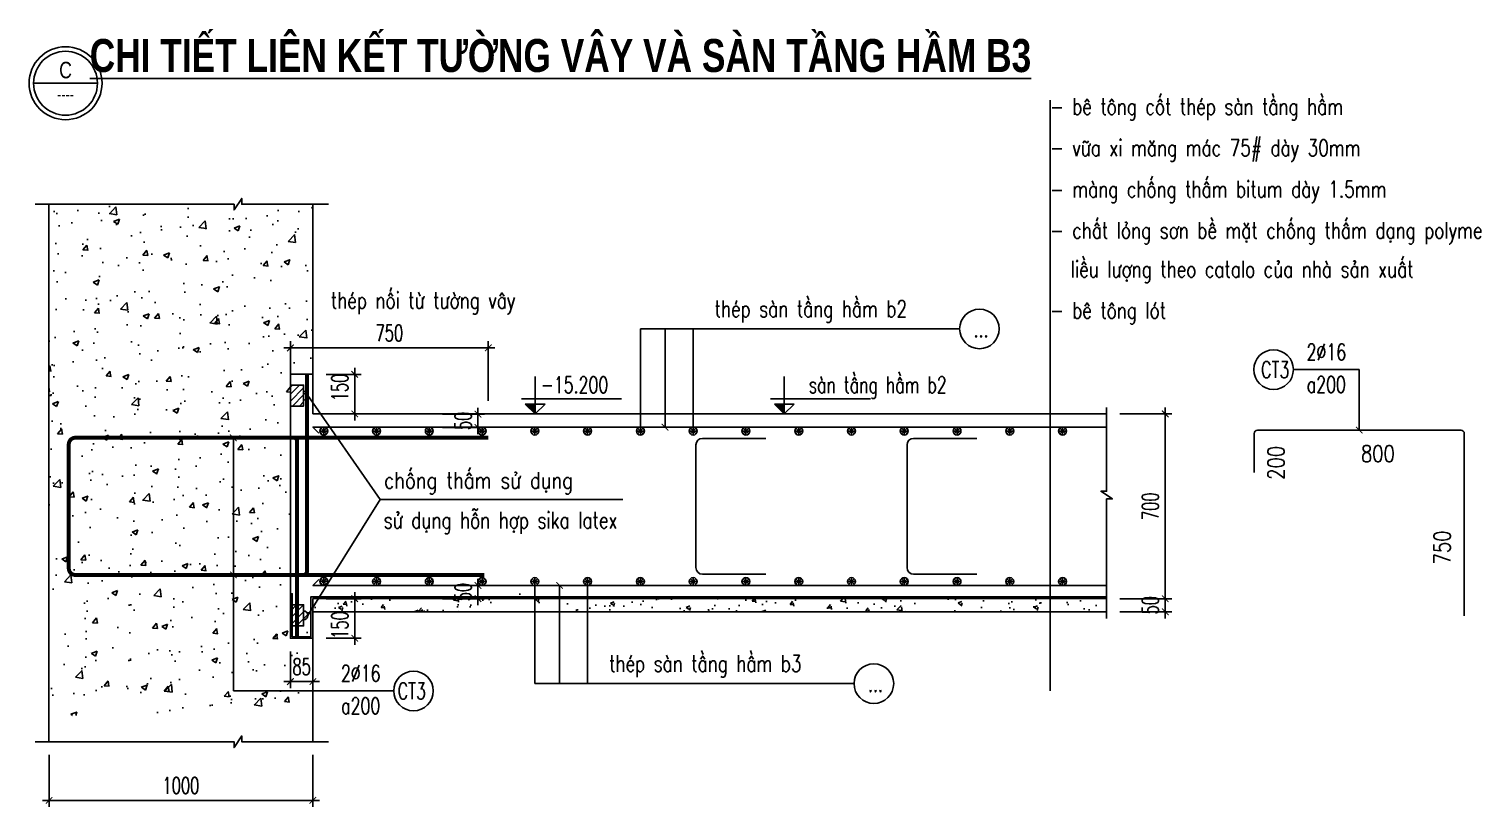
# Model space of a CAD drawing. Header units: millimetres. Extents: x -143570 to 58447, y -1448440 to -1202244.
# Drawn here: x -88778 to -66767, y -1424489 to -1412698 of the extents above; entities that cross this region are included whole.
import ezdxf
from ezdxf.enums import TextEntityAlignment as Align

# ---------------------------------------------------------------- set-up
doc = ezdxf.new("R2010")
doc.units = ezdxf.units.MM
doc.header["$LTSCALE"] = 30
doc.header["$PDMODE"] = 3
doc.layers.get('0').update_dxf_attribs({"lineweight": 9})
doc.layers.get('Defpoints').update_dxf_attribs({"lineweight": 9})
for name, color, linetype in [('ccu11-Chidan', 9, 'Continuous'), ('ccu11-Cotthep', 9, 'Continuous'), ('ccu11-Dim', 8, 'Continuous'), ('ccu11-Hatch', 8, 'Continuous'), ('ccu11-Manh', 8, 'Continuous'), ('ccu11-Text', 31, 'Continuous'), ('ccu11-Thay', 7, 'Continuous'), ('ccu11-Thep', 4, 'Continuous'), ('ccu11-Water Proofing', 6, 'Continuous')]:
    doc.layers.add(name, color=color, linetype=linetype)
doc.styles.add('ccu11-dim', font='vnsimli.shx', dxfattribs={"width": 0.65, "bigfont": 'bigfont.shx'})
doc.styles.add('ccu11-VnAvantH', font='')
doc.styles.add('ccu11-VnAvH-B', font='')
doc.styles.add('ccu11-vnsimli', font='vnsimli.shx', dxfattribs={"width": 0.8, "bigfont": 'vns.shx'})
doc.styles.add('ccu11-vnsimple', font='vnsimple.shx', dxfattribs={"bigfont": 'bigfont.shx'})
doc.styles.add('ccu11_simli', font='vnsimli.shx', dxfattribs={"width": 0.8})
doc.styles.add('VNTIMEH', font='vnsimli.shx', dxfattribs={"width": 0.8, "bigfont": 'bigfont.shx'})
doc.styles.get('ccu11-VnAvantH').set_extended_font_data('.VnAvantH')
doc.styles.get('ccu11-VnAvH-B').set_extended_font_data('.VnAvantH', bold=True)
doc.dimstyles.new('ccu11-100', dxfattribs={"dimscale": 100, "dimtxt": 2.5, "dimasz": 1, "dimexe": 1, "dimexo": 2, "dimgap": 1, "dimtad": 1, "dimdec": 0, "dimdsep": 46, "dimtxsty": 'ccu11-dim', "dimblk": 'ARCHTICK', "dimcen": -1, "dimdle": 1, "dimclrd": 256, "dimclre": 256, "dimclrt": 3, "dimadec": 0, "dimazin": 2, "dimtfac": 0.1, "dimtdec": 0, "dimtmove": 0, "dimatfit": 1, "dimldrblk": 'ARCHTICK', "dimfxl": 1, "dimtvp": 0.833333, "dimtolj": 1, "dimtzin": 12, "dimarcsym": 0})
doc.dimstyles.new('ccu11-100x4', dxfattribs={"dimscale": 100, "dimtxt": 2.5, "dimasz": 1, "dimexe": 1, "dimexo": 2, "dimgap": 1, "dimtad": 1, "dimdec": 0, "dimlfac": 0.25, "dimdsep": 46, "dimtxsty": 'ccu11-dim', "dimblk": 'ARCHTICK', "dimcen": -1, "dimdle": 1, "dimclrd": 256, "dimclre": 256, "dimclrt": 3, "dimadec": 0, "dimazin": 2, "dimtfac": 0.1, "dimtdec": 0, "dimtmove": 0, "dimatfit": 1, "dimldrblk": 'ARCHTICK', "dimfxl": 1, "dimtvp": 0.833333, "dimtolj": 1, "dimtzin": 12, "dimarcsym": 0})

# ---------------------------------------------------------------- blocks, each defined once
blk = doc.blocks.new('SHD')
at = {"layer": 'ccu11-Cotthep'}
blk.add_circle((300, 0), 300, dxfattribs=at)
at = {"layer": 'ccu11-Cotthep', "color": 31, "style": 'ccu11_simli', "width": 0.8}
blk.add_attdef('DK', text='', height=250, dxfattribs=at).set_placement((-101, 65), align=Align.BOTTOM_RIGHT)
blk.add_attdef('KH', text='', height=250, dxfattribs=at).set_placement((300, 0), align=Align.MIDDLE)
blk.add_attdef('KC', text='', height=250, dxfattribs=at).set_placement((-101, -142), align=Align.TOP_RIGHT)
blk = doc.blocks.new('ccu11_block_thep')
at = {"layer": 'ccu11-Thep', "color": 3}
for p, q in [((-0.4, 0), (0.4, 0)), ((-0.28, 0.28), (0.28, -0.28)), ((0.28, 0.28), (-0.28, -0.28)), ((0, 0.4), (0, -0.4))]:
    blk.add_line(p, q, dxfattribs=at)
at = {"layer": 'ccu11-Thep', "color": 1, "const_width": 0.0667}
blk.add_lwpolyline([(-0.4, 0, 1), (0.4, 0, 1), (-0.4, 0, 1)], format="xyb", dxfattribs=at)
at = {"layer": 'ccu11-Thep', "color": 1}
blk.add_circle((0, 0), 0.4, dxfattribs=at)
blk = doc.blocks.new('_ARCHTICK')
at = {"color": 0, "linetype": 'ByBlock', "const_width": 0.15}
blk.add_lwpolyline([(-0.5, -0.5), (0.5, 0.5)], dxfattribs=at)
blk = doc.blocks.new('*D967')
at = {"layer": 'ccu11-Dim', "lineweight": -2, "transparency": 16777216}
for p, q in [((-84815, -1422132), (-84815, -1422688)), ((-84475, -1422132), (-84475, -1422688)), ((-84815, -1422588), (-84915, -1422588)), ((-84815, -1422588), (-84475, -1422588)), ((-84475, -1422588), (-84375, -1422588))]:
    blk.add_line(p, q, dxfattribs=at)
at = {"layer": 'Defpoints', "color": 0, "transparency": 16777216}
for p in [(-84815, -1421932), (-84475, -1421932), (-84475, -1422588)]:
    blk.add_point(p, dxfattribs=at)
at = {"layer": 'ccu11-Dim', "lineweight": -2, "transparency": 16777216, "xscale": 100, "yscale": 100, "zscale": 100}
blk.add_blockref('_ARCHTICK', (-84815, -1422588), dxfattribs=at)
at = {"layer": 'ccu11-Dim', "lineweight": -2, "transparency": 16777216, "xscale": 100, "yscale": 100, "zscale": 100, "rotation": 180}
blk.add_blockref('_ARCHTICK', (-84475, -1422588), dxfattribs=at)
at = {"layer": 'ccu11-Dim', "color": 3, "transparency": 16777216, "insert": (-84645, -1422363), "char_height": 250, "attachment_point": 5, "style": 'ccu11-dim'}
blk.add_mtext('\\A1;85', dxfattribs=at)
blk = doc.blocks.new('*D968')
at = {"layer": 'ccu11-Dim', "lineweight": -2, "transparency": 16777216}
for p, q in [((-72242, -1421332), (-71453, -1421332)), ((-71553, -1421332), (-71553, -1421232)), ((-71553, -1421532), (-71553, -1421332)), ((-72242, -1421532), (-71453, -1421532)), ((-71553, -1421532), (-71553, -1421632))]:
    blk.add_line(p, q, dxfattribs=at)
at = {"layer": 'Defpoints', "color": 0, "transparency": 16777216}
for p in [(-72442, -1421332), (-71553, -1421332), (-72442, -1421532)]:
    blk.add_point(p, dxfattribs=at)
at = {"layer": 'ccu11-Dim', "lineweight": -2, "transparency": 16777216, "xscale": 100, "yscale": 100, "zscale": 100}
for p, rotation in [((-71553, -1421332), 270), ((-71553, -1421532), 90)]:
    blk.add_blockref('_ARCHTICK', p, dxfattribs=dict(at, rotation=rotation))
at = {"layer": 'ccu11-Dim', "color": 3, "transparency": 16777216, "insert": (-71778, -1421432), "char_height": 250, "attachment_point": 5, "rotation": 90, "style": 'ccu11-dim'}
blk.add_mtext('\\A1;50', dxfattribs=at)
blk = doc.blocks.new('*D969')
at = {"layer": 'ccu11-Dim', "lineweight": -2, "transparency": 16777216}
for p, q in [((-83841, -1417832), (-83841, -1418632)), ((-84275, -1417932), (-83741, -1417932)), ((-84275, -1418532), (-83741, -1418532))]:
    blk.add_line(p, q, dxfattribs=at)
at = {"layer": 'Defpoints', "color": 0, "transparency": 16777216}
for p in [(-84475, -1417932), (-84475, -1418532), (-83841, -1418532)]:
    blk.add_point(p, dxfattribs=at)
at = {"layer": 'ccu11-Dim', "lineweight": -2, "transparency": 16777216, "xscale": 100, "yscale": 100, "zscale": 100}
for p, rotation in [((-83841, -1417932), 90), ((-83841, -1418532), 270)]:
    blk.add_blockref('_ARCHTICK', p, dxfattribs=dict(at, rotation=rotation))
at = {"layer": 'ccu11-Dim', "color": 3, "transparency": 16777216, "insert": (-84066, -1418132), "char_height": 250, "attachment_point": 5, "rotation": 90, "style": 'ccu11-dim'}
blk.add_mtext('\\A1;150', dxfattribs=at)
blk = doc.blocks.new('*D970')
at = {"layer": 'ccu11-Dim', "lineweight": -2, "transparency": 16777216}
for p, q in [((-84275, -1421332), (-83741, -1421332)), ((-83841, -1421232), (-83841, -1422032)), ((-84275, -1421932), (-83741, -1421932))]:
    blk.add_line(p, q, dxfattribs=at)
at = {"layer": 'Defpoints', "color": 0, "transparency": 16777216}
for p in [(-84475, -1421332), (-84475, -1421932), (-83841, -1421932)]:
    blk.add_point(p, dxfattribs=at)
at = {"layer": 'ccu11-Dim', "lineweight": -2, "transparency": 16777216, "xscale": 100, "yscale": 100, "zscale": 100}
for p, rotation in [((-83841, -1421332), 90), ((-83841, -1421932), 270)]:
    blk.add_blockref('_ARCHTICK', p, dxfattribs=dict(at, rotation=rotation))
at = {"layer": 'ccu11-Dim', "color": 3, "transparency": 16777216, "insert": (-84066, -1421732), "char_height": 250, "attachment_point": 5, "rotation": 90, "style": 'ccu11-dim'}
blk.add_mtext('\\A1;150', dxfattribs=at)
blk = doc.blocks.new('*D971')
at = {"layer": 'ccu11-Dim', "lineweight": -2, "transparency": 16777216}
for p, q in [((-84815, -1418332), (-84815, -1417431)), ((-81815, -1418332), (-81815, -1417431)), ((-84915, -1417531), (-81715, -1417531))]:
    blk.add_line(p, q, dxfattribs=at)
at = {"layer": 'Defpoints', "color": 0, "transparency": 16777216}
for p in [(-81815, -1417531), (-84815, -1418532), (-81815, -1418532)]:
    blk.add_point(p, dxfattribs=at)
at = {"layer": 'ccu11-Dim', "lineweight": -2, "transparency": 16777216, "xscale": 100, "yscale": 100, "zscale": 100, "rotation": 180}
blk.add_blockref('_ARCHTICK', (-84815, -1417531), dxfattribs=at)
at = {"layer": 'ccu11-Dim', "lineweight": -2, "transparency": 16777216, "xscale": 100, "yscale": 100, "zscale": 100}
blk.add_blockref('_ARCHTICK', (-81815, -1417531), dxfattribs=at)
at = {"layer": 'ccu11-Dim', "color": 3, "transparency": 16777216, "insert": (-83315, -1417306), "char_height": 250, "attachment_point": 5, "style": 'ccu11-dim'}
blk.add_mtext('\\A1;750', dxfattribs=at)
blk = doc.blocks.new('ccu11-cotcaodo1')
at = {"layer": 'ccu11-Chidan'}
for p, q in [((0, 0), (0, 565)), ((-206, 230), (1309, 230)), ((-206, 0), (206, 0)), ((-150, 150), (150, 150)), ((0, 0), (-150, 150)), ((0, 0), (150, 150))]:
    blk.add_line(p, q, dxfattribs=at)
blk.add_solid([(-150, 150), (0, 150), (0, 0)], dxfattribs=at)
at = {"layer": 'ccu11-Chidan', "color": 31, "ltscale": 10, "style": 'ccu11-vnsimli', "width": 0.8}
blk.add_attdef('%%P0.000', text='', height=253, dxfattribs=at).set_placement((597, 441), align=Align.MIDDLE_CENTER)
blk = doc.blocks.new('gioang truong no')
at = {"layer": 'ccu11-Hatch', "ltscale": 0.05}
h = blk.add_hatch(dxfattribs=at)
h.set_pattern_fill('ANSI31', color=256, scale=600, style=0)
h.set_pattern_definition([(45, (-29431600.95, -11382513.19), (-53.03300859, 53.03300859), [])])
h.paths.add_polyline_path([(0, 320), (-199, 320), (-199, 0), (0, 0)])
h.paths.add_polyline_path([(0, 93, 1), (0, 227)])
at = {"layer": 'ccu11-Thep', "ltscale": 3000}
blk.add_lwpolyline([(-199, 320), (-199, 0), (0, 0), (0, 320)], close=True, dxfattribs=at)
blk.add_arc((0, 160), 67, 270, 90, dxfattribs=at)
blk = doc.blocks.new('*D972')
at = {"layer": 'ccu11-Dim', "lineweight": -2, "transparency": 16777216}
for p, q in [((-88475, -1423701), (-88475, -1424489)), ((-84475, -1423701), (-84475, -1424489)), ((-84375, -1424389), (-88575, -1424389))]:
    blk.add_line(p, q, dxfattribs=at)
at = {"layer": 'Defpoints', "color": 0, "transparency": 16777216}
for p in [(-88475, -1423501), (-84475, -1423501), (-88475, -1424389)]:
    blk.add_point(p, dxfattribs=at)
at = {"layer": 'ccu11-Dim', "lineweight": -2, "transparency": 16777216, "xscale": 100, "yscale": 100, "zscale": 100, "rotation": 180}
blk.add_blockref('_ARCHTICK', (-88475, -1424389), dxfattribs=at)
at = {"layer": 'ccu11-Dim', "lineweight": -2, "transparency": 16777216, "xscale": 100, "yscale": 100, "zscale": 100}
blk.add_blockref('_ARCHTICK', (-84475, -1424389), dxfattribs=at)
at = {"layer": 'ccu11-Dim', "color": 3, "transparency": 16777216, "insert": (-86475, -1424164), "char_height": 250, "attachment_point": 5, "style": 'ccu11-dim'}
blk.add_mtext('\\A1;1000', dxfattribs=at)
blk = doc.blocks.new('*D973')
at = {"layer": 'ccu11-Dim', "lineweight": -2, "transparency": 16777216}
for p, q in [((-72242, -1418532), (-71453, -1418532)), ((-71553, -1418432), (-71553, -1421432)), ((-72242, -1421332), (-71453, -1421332))]:
    blk.add_line(p, q, dxfattribs=at)
at = {"layer": 'Defpoints', "color": 0, "transparency": 16777216}
for p in [(-72442, -1418532), (-72442, -1421332), (-71553, -1421332)]:
    blk.add_point(p, dxfattribs=at)
at = {"layer": 'ccu11-Dim', "lineweight": -2, "transparency": 16777216, "xscale": 100, "yscale": 100, "zscale": 100}
for p, rotation in [((-71553, -1418532), 90), ((-71553, -1421332), 270)]:
    blk.add_blockref('_ARCHTICK', p, dxfattribs=dict(at, rotation=rotation))
at = {"layer": 'ccu11-Dim', "color": 3, "transparency": 16777216, "insert": (-71778, -1419932), "char_height": 250, "attachment_point": 5, "rotation": 90, "style": 'ccu11-dim'}
blk.add_mtext('\\A1;700', dxfattribs=at)
blk = doc.blocks.new('*D974')
at = {"layer": 'ccu11-Dim', "lineweight": -2, "transparency": 16777216}
for p, q in [((-82510, -1421132), (-81872, -1421132)), ((-81972, -1421132), (-81972, -1421032)), ((-81972, -1421132), (-81972, -1421332)), ((-82510, -1421332), (-81872, -1421332)), ((-81972, -1421332), (-81972, -1421432))]:
    blk.add_line(p, q, dxfattribs=at)
at = {"layer": 'Defpoints', "color": 0, "transparency": 16777216}
for p in [(-82710, -1421132), (-82710, -1421332), (-81972, -1421332)]:
    blk.add_point(p, dxfattribs=at)
at = {"layer": 'ccu11-Dim', "lineweight": -2, "transparency": 16777216, "xscale": 100, "yscale": 100, "zscale": 100}
for p, rotation in [((-81972, -1421132), 270), ((-81972, -1421332), 90)]:
    blk.add_blockref('_ARCHTICK', p, dxfattribs=dict(at, rotation=rotation))
at = {"layer": 'ccu11-Dim', "color": 3, "transparency": 16777216, "insert": (-82197, -1421232), "char_height": 250, "attachment_point": 5, "rotation": 90, "style": 'ccu11-dim'}
blk.add_mtext('\\A1;50', dxfattribs=at)
blk = doc.blocks.new('ct-ve')
at = {"layer": 'ccu11-Chidan', "color": 7}
blk.add_lwpolyline([(484, 0), (-484, 0)], dxfattribs=at)
at = {"layer": 'ccu11-Chidan', "color": 9}
blk.add_circle((0, 0), 553, dxfattribs=at)
at = {"layer": 'ccu11-Chidan', "color": 3}
blk.add_circle((0, 0), 484, dxfattribs=at)
at = {"layer": 'ccu11-Chidan', "color": 7, "style": 'ccu11-VnAvantH', "width": 0.8}
blk.add_attdef('B', text='', height=250, dxfattribs=at).set_placement((0, 0), align=Align.BOTTOM_CENTER)
blk.add_attdef('B', text='', height=180, dxfattribs=at).set_placement((0, -76), align=Align.TOP_CENTER)
blk = doc.blocks.new('*D912')
at = {"layer": 'ccu11-Dim', "lineweight": -2, "transparency": 16777216}
for p, q in [((-82510, -1418537), (-81872, -1418537)), ((-81972, -1418537), (-81972, -1418437)), ((-81972, -1418537), (-81972, -1418737)), ((-82510, -1418737), (-81872, -1418737)), ((-81972, -1418737), (-81972, -1418837))]:
    blk.add_line(p, q, dxfattribs=at)
at = {"layer": 'Defpoints', "color": 0, "transparency": 16777216}
for p in [(-82710, -1418537), (-82710, -1418737), (-81972, -1418737)]:
    blk.add_point(p, dxfattribs=at)
at = {"layer": 'ccu11-Dim', "lineweight": -2, "transparency": 16777216, "xscale": 100, "yscale": 100, "zscale": 100}
for p, rotation in [((-81972, -1418537), 270), ((-81972, -1418737), 90)]:
    blk.add_blockref('_ARCHTICK', p, dxfattribs=dict(at, rotation=rotation))
at = {"layer": 'ccu11-Dim', "color": 3, "transparency": 16777216, "insert": (-82197, -1418637), "char_height": 250, "attachment_point": 5, "rotation": 90, "style": 'ccu11-dim'}
blk.add_mtext('\\A1;50', dxfattribs=at)

msp = doc.modelspace()

# ---------------------------------------------------------------- hatches: boundary and pattern name
at = {"layer": 'ccu11-Hatch'}
h = msp.add_hatch(dxfattribs=at)
h.set_pattern_fill('AR-CONC', color=256, scale=5, style=0)
h.set_pattern_definition([(50, (-9884.45, -172853.5), (910.92334, -79.69543), [95.25, -1047.75]), (355, (-9884.4, -172853.5), (-176.2171, 955.2842), [76.2, -838.2029]), (100.451445, (-9808.5, -172860.2), (734.70624, 875.58876), [80.95004, -890.4512]), (46.1842, (-9884.4, -172599.5), (1355.3952, -210.2116), [142.875, -1571.625]), (96.63556, (-9771.5, -172617), (1187.0207, 1237.1306), [121.4251, -1335.678]), (351.18415, (-9884.4, -172599.5), (1187.0207, 1237.1306), [114.2998, -1257.2987]), (21, (-9757.45, -172663), (758.07196, -511.326), [95.25, -1047.75]), (326, (-9757.4, -172663), (309.01014, 920.9398), [76.2, -838.2]), (71.451445, (-9694.3, -172705.65), (1067.0821, 409.61384), [80.95004, -890.4497]), (37.5, (-9884.45, -172853.54), (15.44302, 422.775194), [0, -828.04, 0, -850.9, 0, -841.375]), (7.5, (-9884.45, -172853.54), (334.09831, 500.90287), [0, -485.14, 0, -808.99, 0, -320.675]), (327.5, (-10167.66, -172853.54), (677.95298, -28.64372), [0, -317.5, 0, -990.6, 0, -1314.45]), (317.5, (-10294.66, -172853.54), (740.6459, 127.13246), [0, -412.75, 0, -657.86, 0, -933.45])])
h.paths.add_polyline_path([(-84475.13, -1415352.7), (-85552.4, -1415352.7), (-85552.4, -1415265.33), (-85668.89, -1415440.07), (-85668.89, -1415352.7), (-88475.13, -1415352.7), (-88475.13, -1423100.75), (-85668.89, -1423100.75), (-85668.89, -1423188.12), (-85552.4, -1423013.38), (-85552.4, -1423100.75), (-84475.13, -1423100.75), (-84475.13, -1421531.65), (-84815.13, -1421531.65), (-84815.13, -1417931.65), (-84475.13, -1417931.65)])
at = {"layer": 'ccu11-Hatch', "ltscale": 0.05}
h = msp.add_hatch(dxfattribs=at)
h.set_pattern_fill('AR-CONC', color=256, scale=80, style=0)
h.set_pattern_definition([(50, (-29554415.76, -12892849.65), (573.808146, -50.201708), [60, -660]), (355, (-29554415.76, -12892849.65), (-111.001067, 601.753707), [48, -528]), (100.4514, (-29554367.94, -12892853.83), (462.807505, 551.551634), [50.992152, -560.91369]), (46.1842, (-29554415.76, -12892689.65), (853.792839, -132.415211), [90, -990]), (96.6356, (-29554344.6, -12892700.7), (747.730164, 779.294297), [76.48823, -841.3704]), (351.1842, (-29554415.8, -12892689.65), (747.729556, 779.29488), [72, -792]), (21, (-29554335.76, -12892729.65), (477.525642, -322.0951125), [60, -660]), (326, (-29554335.76, -12892729.65), (194.652266, 580.120036), [48, -528]), (71.4514, (-29554295.97, -12892756.5), (672.178103, 258.024397), [50.992152, -560.91369]), (37.5, (-29554415.76, -12892849.65), (9.7278843, 266.315083), [0, -521.6, 0, -536, 0, -530]), (7.5, (-29554415.76, -12892849.65), (210.45563, 315.5293695), [0, -305.6, 0, -509.6, 0, -202]), (327.5, (-29554594.16, -12892849.65), (427.057949, -18.0438974), [0, -200, 0, -624, 0, -828]), (317.5, (-29554674.16, -12892849.65), (466.5489355, 80.083986), [0, -260, 0, -414.4, 0, -588])])
h.paths.add_polyline_path([(-84475.13, -1421531.65), (-72441.74, -1421531.65), (-72441.74, -1421331.65), (-84475.13, -1421331.65)])
h.paths.add_polyline_path([(-81705.76, -1421531.65), (-81105.76, -1421531.65), (-81105.76, -1421245.94), (-81705.76, -1421245.94)])

# ---------------------------------------------------------------- linework, layer by layer
at = {"layer": 'ccu11-Manh'}
for p, q in [((-83453.29, -1419828.33), (-84549.61, -1418254.24)), ((-84549.61, -1421584.88), (-83453.29, -1419828.33)), ((-79778.28, -1419828.33), (-83453.29, -1419828.33))]:
    msp.add_line(p, q, dxfattribs=at)
for points in [[(-88686.93, -1415352.7), (-85668.89, -1415352.7), (-85668.89, -1415440.07), (-85552.4, -1415265.33), (-85552.4, -1415352.7), (-84236.93, -1415352.7)], [(-72441.74, -1421630.65), (-72441.74, -1419820.95), (-72354.38, -1419820.95), (-72529.11, -1419704.46), (-72441.74, -1419704.46), (-72441.74, -1418432.65)], [(-88686.93, -1423500.75), (-85668.89, -1423500.75), (-85668.89, -1423588.12), (-85552.4, -1423413.38), (-85552.4, -1423500.75), (-84236.93, -1423500.75)]]:
    msp.add_lwpolyline(points, dxfattribs=at)
at = {"layer": 'ccu11-Thay', "color": 31}
msp.add_line((-73300.15, -1422730.65), (-73300.15, -1413773.9), dxfattribs=at)
at = {"layer": 'ccu11-Thay', "ltscale": 0.05}
for p, q in [((-88475.13, -1423500.75), (-88475.13, -1415352.7)), ((-84475.13, -1418531.65), (-84475.13, -1415352.7)), ((-84815.13, -1421931.65), (-84815.13, -1417931.65)), ((-84815.13, -1417931.65), (-84475.13, -1417931.65)), ((-84815.13, -1421931.65), (-84815.13, -1417931.65)), ((-84815.13, -1417931.65), (-84475.13, -1417931.65)), ((-84475.13, -1423500.75), (-84475.13, -1421331.65)), ((-84815.13, -1421931.65), (-84475.13, -1421931.65)), ((-84475.13, -1421931.65), (-84815.13, -1421931.65))]:
    msp.add_line(p, q, dxfattribs=at)
at = {"layer": 'ccu11-Thay', "ltscale": 3000}
for p, q in [((-72441.74, -1418531.65), (-84475.13, -1418531.65)), ((-72441.74, -1421331.65), (-84475.13, -1421331.65))]:
    msp.add_line(p, q, dxfattribs=at)
at = {"layer": 'ccu11-Thay', "linetype": 'Continuous', "ltscale": 0.05}
msp.add_line((-72441.74, -1421531.65), (-84475.13, -1421531.65), dxfattribs=at)
at = {"layer": 'ccu11-Thep', "const_width": 60}
for points in [[(-84614.77, -1420971.07, 0.41421356), (-84564.77, -1420921.07), (-84564.77, -1417931.65)], [(-88175.13, -1419905.29), (-88175.13, -1418992.88, -0.41421356), (-88075.13, -1418892.88), (-81815.13, -1418892.88)], [(-84765.13, -1418892.88, -0.41421356), (-84715.13, -1418942.88), (-84715.13, -1421931.65)], [(-88175.13, -1419516.38), (-88175.13, -1420872.67, 0.41421356), (-88075.13, -1420972.67), (-81875.13, -1420972.67)]]:
    msp.add_lwpolyline(points, format="xyb", dxfattribs=at)
at = {"layer": 'ccu11-Thep', "ltscale": 10000}
for points in [[(-72441.74, -1418731.65), (-84475.13, -1418731.65), (-84384.61, -1418822.18)], [(-72441.74, -1421131.65), (-84475.13, -1421131.65), (-84384.61, -1421041.12)]]:
    msp.add_lwpolyline(points, dxfattribs=at)
at = {"layer": 'ccu11-Thep'}
msp.add_lwpolyline([(-70203.45, -1419417.88), (-70203.45, -1418826.67, -0.41421356), (-70153.45, -1418776.67), (-67069.98, -1418776.67, -0.41421356), (-67019.98, -1418826.67), (-67019.98, -1421591.51)], format="xyb", dxfattribs=at)
at = {"layer": 'ccu11-Thep', "ltscale": 0.05}
for points in [[(-77608.86, -1418901.95), (-78567.53, -1418901.95, 0.41421356), (-78667.53, -1419001.95), (-78667.53, -1420861.35, 0.41421356), (-78567.53, -1420961.35), (-77608.86, -1420961.35)], [(-74408.87, -1418901.95), (-75367.54, -1418901.95, 0.41421356), (-75467.54, -1419001.95), (-75467.54, -1420861.35, 0.41421356), (-75367.54, -1420961.35), (-74408.87, -1420961.35)]]:
    msp.add_lwpolyline(points, format="xyb", dxfattribs=at)
at = {"layer": 'ccu11-Water Proofing'}
msp.add_lwpolyline([(-72441.74, -1421302.98), (-84503.8, -1421302.98), (-84503.8, -1421909.26), (-84786.47, -1421909.26), (-84786.47, -1421258.63), (-84815.13, -1421258.63), (-84815.13, -1421931.65), (-84475.13, -1421931.65), (-84475.13, -1421331.65), (-72441.74, -1421331.65)], dxfattribs=at)

# ---------------------------------------------------------------- block references
at = {"layer": 'ccu11-Chidan'}
ref = msp.add_blockref('ct-ve', (-88224.32, -1413519.7), dxfattribs=at)
ref.add_attrib('B', 'c', dxfattribs={"color": 7, "height": 250, "style": 'ccu11-VnAvantH', "width": 0.8}).set_placement((-88224.32, -1413519.7), align=Align.BOTTOM_CENTER)
ref.add_attrib('B', '----', dxfattribs={"color": 31, "height": 180, "style": 'ccu11-VnAvantH', "width": 0.8}).set_placement((-88224.32, -1413595.34), align=Align.TOP_CENTER)
ref = msp.add_blockref('ccu11-cotcaodo1', (-77329.32, -1418531.65), dxfattribs=at)
ref.add_attrib('%%P0.000', 'sµn tÇng hÇm b2', dxfattribs={"color": 31, "ltscale": 10, "height": 250, "style": 'ccu11-vnsimli', "width": 0.7}).set_placement((-75911.94, -1418090.44), align=Align.MIDDLE_CENTER)
ref = msp.add_blockref('ccu11-cotcaodo1', (-81104.28, -1418531.65), dxfattribs=at)
ref.add_attrib('%%P0.000', '-15.200', dxfattribs={"color": 31, "ltscale": 10, "height": 250, "style": 'ccu11-vnsimli', "width": 0.7}).set_placement((-80506.89, -1418090.44), align=Align.MIDDLE_CENTER)
at = {"layer": 'ccu11-Cotthep'}
ref = msp.add_blockref('SHD', (-69610.72, -1417860.53), dxfattribs=dict(at, xscale=-1))
ref.add_attrib('KH', 'CT3', dxfattribs={"color": 31, "height": 250, "style": 'ccu11-vnsimple', "width": 0.7}).set_placement((-69885.72, -1417860.53), align=Align.MIDDLE_CENTER)
ref.add_attrib('KC', 'a200', dxfattribs={"color": 31, "height": 250, "style": 'ccu11-vnsimple', "width": 0.7}).set_placement((-69110.72, -1417960.53), align=Align.TOP_CENTER)
ref.add_attrib('DK', '2`16', dxfattribs={"color": 31, "height": 250, "style": 'ccu11-vnsimple', "width": 0.7}).set_placement((-69110.72, -1417793.87), align=Align.BOTTOM_CENTER)
ref = msp.add_blockref('SHD', (-83249.31, -1422730.65), dxfattribs=at)
ref.add_attrib('KH', 'CT3', dxfattribs={"color": 31, "height": 250, "style": 'ccu11-vnsimple', "width": 0.7}).set_placement((-82974.31, -1422730.65), align=Align.MIDDLE_CENTER)
ref.add_attrib('KC', 'a200', dxfattribs={"color": 31, "height": 250, "style": 'ccu11-vnsimple', "width": 0.7}).set_placement((-83749.31, -1422830.65), align=Align.TOP_CENTER)
ref.add_attrib('DK', '2`16', dxfattribs={"color": 31, "height": 250, "style": 'ccu11-vnsimple', "width": 0.7}).set_placement((-83749.31, -1422663.98), align=Align.BOTTOM_CENTER)
at = {"layer": 'ccu11-Dim'}
for p in [(-84616.56, -1418414.24), (-84616.56, -1421744.88)]:
    msp.add_blockref('gioang truong no', p, dxfattribs=at)
at = {"layer": 'ccu11-Thay'}
ref = msp.add_blockref('SHD', (-74070.23, -1417243.65), dxfattribs=dict(at, xscale=-1))
ref.add_attrib('KH', '...', dxfattribs={"layer": 'ccu11-Cotthep', "color": 31, "height": 250, "style": 'ccu11-vnsimple', "width": 0.7}).set_placement((-74345.23, -1417243.65), align=Align.MIDDLE_CENTER)
ref = msp.add_blockref('SHD', (-75670.23, -1422619.65), dxfattribs=dict(at, xscale=-1))
ref.add_attrib('KH', '...', dxfattribs={"layer": 'ccu11-Cotthep', "color": 31, "height": 250, "style": 'ccu11-vnsimple', "width": 0.7}).set_placement((-75945.23, -1422619.65), align=Align.MIDDLE_CENTER)
at = {"layer": 'ccu11-Thep', "xscale": -150.3759398473833, "yscale": 150.3759398499041, "zscale": 150.3759398496241}
for p in [(-84309.76, -1418791.8), (-83509.76, -1418791.8), (-82709.76, -1418791.8), (-81909.76, -1418791.8), (-81109.76, -1418791.8), (-80309.76, -1418791.8), (-79509.76, -1418791.8), (-78709.76, -1418791.81), (-77909.76, -1418791.8), (-77109.76, -1418791.8), (-76309.76, -1418791.8), (-75509.76, -1418791.8), (-74709.76, -1418791.8), (-73909.76, -1418791.8), (-73109.76, -1418791.8), (-84309.76, -1421067.97), (-83509.76, -1421071.5), (-82709.76, -1421071.5), (-81909.76, -1421071.5), (-81109.76, -1421071.5), (-80309.76, -1421071.5), (-79509.76, -1421071.5), (-78709.76, -1421071.5), (-77909.76, -1421071.5), (-77109.76, -1421071.5), (-76309.76, -1421071.5), (-75509.76, -1421071.5), (-74709.76, -1421071.5), (-73909.76, -1421071.5), (-73109.76, -1421071.5)]:
    msp.add_blockref('ccu11_block_thep', p, dxfattribs=at)

# ---------------------------------------------------------------- texts
at = {"layer": 'ccu11-Text', "style": 'ccu11-VnAvH-B', "width": 0.8}
msp.add_text('%%Uchi tiÕt liªn kÕt t\xadêng v©y vµ sµn tÇng hÇm b3', height=500, dxfattribs=at).set_placement((-80721.56, -1413349.53), align=Align.CENTER)
at = {"layer": 'ccu11-Text'}
for s, style, width, p in [('- bª t«ng cèt thÐp sµn tÇng hÇm', 'ccu11-vnsimli', 0.75, (-73300.15, -1413997.89)), ('- v÷a xi m¨ng m¸c 75# dµy 30mm', 'ccu11-vnsimli', 0.75, (-73300.15, -1414623.62)), ('- mµng chèng thÊm bitum dµy 1.5mm', 'ccu11-vnsimli', 0.75, (-73300.15, -1415250.5)), ('- chÊt láng s¬n bÒ mÆt chèng thÊm d¹ng polyme', 'ccu11-vnsimli', 0.75, (-73300.15, -1415874.56)), ('  liÒu l\xadîng theo catalo cña nhµ s¶n xuÊt', 'ccu11-vnsimli', 0.75, (-73242.97, -1416463.08)), ('thÐp nèi tõ t\xadêng v©y', 'ccu11-vnsimli', 0.75, (-84201.02, -1416935.82, -358959.88)), ('thÐp sµn tÇng hÇm b2', 'ccu11-vnsimli', 0.75, (-78383.86, -1417063.21, -358959.88)), ('- bª t«ng lãt', 'ccu11-vnsimli', 0.75, (-73300.15, -1417086.71)), ('800', 'VNTIMEH', 0.8, (-68586.12, -1419258.58)), ('chèng thÊm sö dông ', 'ccu11-vnsimli', 0.8, (-83394.62, -1419663.06, -358959.88)), ('sö dông hçn hîp sika latex', 'ccu11-vnsimli', 0.75, (-83400.72, -1420267.29, -358959.88)), ('thÐp sµn tÇng hÇm b3', 'ccu11-vnsimli', 0.75, (-79983.86, -1422439.21, -358959.88))]:
    msp.add_text(s, height=250, dxfattribs=dict(at, style=style, width=width)).set_placement(p)
at = {"layer": 'ccu11-Text', "style": 'VNTIMEH', "width": 0.8}
for s, p in [('200', (-69750.13, -1419531.21)), ('750', (-67229.63, -1420812.43))]:
    msp.add_text(s, height=250, rotation=90, dxfattribs=at).set_placement(p)

# ---------------------------------------------------------------- dimensions: what is measured, and where the dimension line sits
at = {"layer": 'ccu11-Dim'}
for base, p1, p2, picture, middle in [((-81815.13, -1417530.68), (-84815.13, -1418531.65), (-81815.13, -1418531.65), '*D971', (-83315.13, -1417305.68)), ((-88475.13, -1424388.87), (-84475.13, -1423500.75), (-88475.13, -1423500.75), '*D972', (-86475.13, -1424163.87))]:
    dim = msp.add_linear_dim(base=base, p1=p1, p2=p2, dimstyle='ccu11-100x4', dxfattribs=at)
    dim.commit()
    dim.dimension.update_dxf_attribs({"geometry": picture, "text_midpoint": middle})
for base, p1, p2, picture, middle in [((-83841.37, -1418531.65), (-84475.13, -1417931.65), (-84475.13, -1418531.65), '*D969', (-83841.37, -1418131.65)), ((-83841.37, -1421931.65), (-84475.13, -1421331.65), (-84475.13, -1421931.65), '*D970', (-83841.37, -1421731.65))]:
    dim = msp.add_linear_dim(base=base, p1=p1, p2=p2, angle=270, dimstyle='ccu11-100x4', dxfattribs=at)
    dim.commit()
    dim.dimension.update_dxf_attribs({"geometry": picture, "text_midpoint": middle, "dimtype": 160})
for base, p1, p2, picture, middle in [((-81971.9, -1418736.98), (-82709.76, -1418536.98), (-82709.76, -1418736.98), '*D912', (-82196.9, -1418636.98)), ((-81971.9, -1421331.65), (-82709.76, -1421131.65), (-82709.76, -1421331.65), '*D974', (-82196.9, -1421231.65)), ((-71553.47, -1421331.65), (-72441.74, -1421531.65), (-72441.74, -1421331.65), '*D968', (-71778.47, -1421431.65))]:
    dim = msp.add_linear_dim(base=base, p1=p1, p2=p2, angle=90, dimstyle='ccu11-100x4', override={"dimtix": 1}, dxfattribs=at)
    dim.commit()
    dim.dimension.update_dxf_attribs({"geometry": picture, "text_midpoint": middle})
dim = msp.add_linear_dim(base=(-71553.47, -1421331.65), p1=(-72441.74, -1418531.65), p2=(-72441.74, -1421331.65), angle=90, dimstyle='ccu11-100x4', dxfattribs=at)
dim.commit()
dim.dimension.update_dxf_attribs({"geometry": '*D973', "text_midpoint": (-71778.47, -1419931.65)})
dim = msp.add_linear_dim(base=(-84475.13, -1422588.01), p1=(-84815.13, -1421931.65), p2=(-84475.13, -1421931.65), text='85', dimstyle='ccu11-100x4', override={"dimtix": 1}, dxfattribs=at)
dim.commit()
dim.dimension.update_dxf_attribs({"geometry": '*D967', "text_midpoint": (-84645.13, -1422363.01)})

# ---------------------------------------------------------------- leaders
at = {"layer": 'ccu11-Cotthep'}
msp.add_leader([(-68611.72, -1418776.67), (-68611.72, -1417860.53), (-69610.72, -1417860.53)], dimstyle='ccu11-100', override={"dimgap": 1, "dimtad": 0, "dimfxl": 3, "dimfxlon": 1, "dimtfill": 1}, dxfattribs=at)
for points in [[(-85680, -1418892.88), (-85680, -1422730.65), (-83249.31, -1422730.65)], [(-85680, -1420972.67), (-85680, -1422730.65), (-83249.31, -1422730.65)]]:
    msp.add_leader(points, dimstyle='ccu11-100x4', dxfattribs=at)
at = {"layer": 'ccu11-Manh'}
for points, override in [([(-79509.76, -1418791.8), (-79509.76, -1417243.65), (-74670.23, -1417243.65)], {"dimgap": 1, "dimtad": 0, "dimldrblk": 'None', "dimfxl": 3, "dimfxlon": 1, "dimtfill": 1}), ([(-79135.98, -1418731.65), (-79135.98, -1417243.65), (-74670.23, -1417243.65)], {"dimgap": 1, "dimtad": 0, "dimldrblk": 'ARCHTICK', "dimfxl": 3, "dimfxlon": 1, "dimtfill": 1}), ([(-78709.76, -1418791.8), (-78709.76, -1417243.65), (-74670.23, -1417243.65)], {"dimgap": 1, "dimtad": 0, "dimldrblk": 'None', "dimfxl": 3, "dimfxlon": 1, "dimtfill": 1}), ([(-81109.76, -1421071.5), (-81109.76, -1422619.65), (-76270.23, -1422619.65)], {"dimgap": 1, "dimtad": 0, "dimldrblk": 'None', "dimfxl": 3, "dimfxlon": 1, "dimtfill": 1}), ([(-80735.98, -1421131.65), (-80735.98, -1422619.65), (-76270.23, -1422619.65)], {"dimgap": 1, "dimtad": 0, "dimldrblk": 'ARCHTICK', "dimfxl": 3, "dimfxlon": 1, "dimtfill": 1}), ([(-80309.76, -1421071.5), (-80309.76, -1422619.65), (-76270.23, -1422619.65)], {"dimgap": 1, "dimtad": 0, "dimldrblk": 'None', "dimfxl": 3, "dimfxlon": 1, "dimtfill": 1})]:
    msp.add_leader(points, dimstyle='ccu11-100', override=override, dxfattribs=at)

doc.saveas('drawing.dxf')
